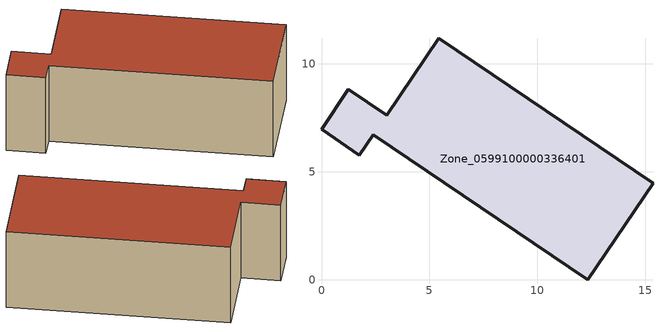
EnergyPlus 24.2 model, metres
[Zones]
Zone_0599100000336401
 floor ground (C_G): 1.76,5.77 0,6.97 1.25,8.83 3.02,7.63 5.43,11.19 15.37,4.48 12.34,0 2.4,6.71 z1.51
 wall outside (C_F): 3.02,7.63 1.25,8.83 0,6.97 1.76,5.77 2.4,6.71 12.34,0 15.37,4.48 5.43,11.19 3.02,7.63 z1.51:6.33
 roof outside (C_R): 15.37,4.48 5.43,11.19 3.02,7.63 1.25,8.83 0,6.97 1.76,5.77 2.4,6.71 12.34,0 z6.33
[BUILDING]
Pand.0599100000336401: North Axis=0; Terrain=City; Loads Convergence Tolerance Value=0.04; Temperature Convergence Tolerance Value=0.4; Solar Distribution=FullExterior; Maximum Number of Warmup Days=25; Minimum Number of Warmup Days=1
[Site:Location]
Rotterdam.The.Hague.AP_ZH_NLD Design_Conditions: Latitude=51.96; Longitude=4.45; Time Zone=1; Elevation=-4.5
[SITE:GROUNDTEMPERATURE:BUILDINGSURFACE]
18, 18, 18, 18, 18, 18, 18, 18, 18, 18, 18, 18
[MATERIAL] Thermal Absorptance=0.9; Solar Absorptance=0.7; Visible Absorptance=0.7
Name | Roughness | Thickness | Conductivity | Density | Specific Heat
G.TI.1975-1991 | MediumSmooth | 0.15 | 0.288461 | 540 | 1210
F.TI.1975-1991 | Rough | 0.3 | 0.230769 | 1920 | 840
R.TI.1975-1991 | MediumRough | 0.2 | 0.153846 | 1500 | 1000
[CONSTRUCTION]
C_G: G.TI.1975-1991
C_F: F.TI.1975-1991
C_R: R.TI.1975-1991
[ZONE]
Zone_0599100000336401: Type=1; Multiplier=1; Ceiling Height=Autocalculate; Volume=Autocalculate; Floor Area=autocalculate; Part of Total Floor Area=Yes
[ZONEINFILTRATION:DESIGNFLOWRATE]
Infil_Zone_0599100000336401: Zone or ZoneList or Space or SpaceList=Zone_0599100000336401; Schedule=AlwaysOn; Design Flow Rate Calculation Method=Flow/Area; Flow Rate per Floor Area=0.003; Constant Term Coefficient=1; Temperature Term Coefficient=0; Velocity Term Coefficient=0; Velocity Squared Term Coefficient=0
[HVACTEMPLATE:ZONE:IDEALLOADSAIRSYSTEM]
Zone_0599100000336401: Maximum Heating Supply Air Temperature=50; Minimum Cooling Supply Air Temperature=13; Maximum Heating Supply Air Humidity Ratio=0.0156; Minimum Cooling Supply Air Humidity Ratio=0.0077; Heating Limit=NoLimit; Cooling Limit=NoLimit; Dehumidification Control Type=ConstantSensibleHeatRatio; Cooling Sensible Heat Ratio=0.7; Dehumidification Setpoint=60; Humidification Control Type=None; Humidification Setpoint=30; Outdoor Air Method=None; Outdoor Air Flow Rate per Person=0.00944; Outdoor Air Flow Rate per Zone Floor Area=0; Outdoor Air Flow Rate per Zone=0; Demand Controlled Ventilation Type=None; Outdoor Air Economizer Type=NoEconomizer; Heat Recovery Type=None; Sensible Heat Recovery Effectiveness=0.7; Latent Heat Recovery Effectiveness=0.65
[ZONECONTROL:THERMOSTAT]
ThermostatControl_Zone_0599100000336401: Zone or ZoneList=Zone_0599100000336401; Control Type Schedule=DualSetpointControlType; Control 1=Thermostat_Zone_0599100000336401; Temperature Difference Between Cutout And Setpoint=0
[THERMOSTATSETPOINT:DUALSETPOINT]
Thermostat_Zone_0599100000336401: Heating Setpoint Temperature Schedule=HeatingSetpoint_Zone_0599100000336401; Cooling Setpoint Temperature Schedule=CoolingSetpoint_Zone_0599100000336401
[SCHEDULE:COMPACT]
HeatingSetpoint_Zone_0599100000336401: Through: 12/31, For: AllDays, Until: 24:00, 21
CoolingSetpoint_Zone_0599100000336401: Through: 12/31, For: AllDays, Until: 24:00, 24
DualSetpointControlType: Through: 12/31, For: AllDays, Until: 24:00, 4
AlwaysOn: Through: 12/31, For: AllDays, Until: 24:00, 1
